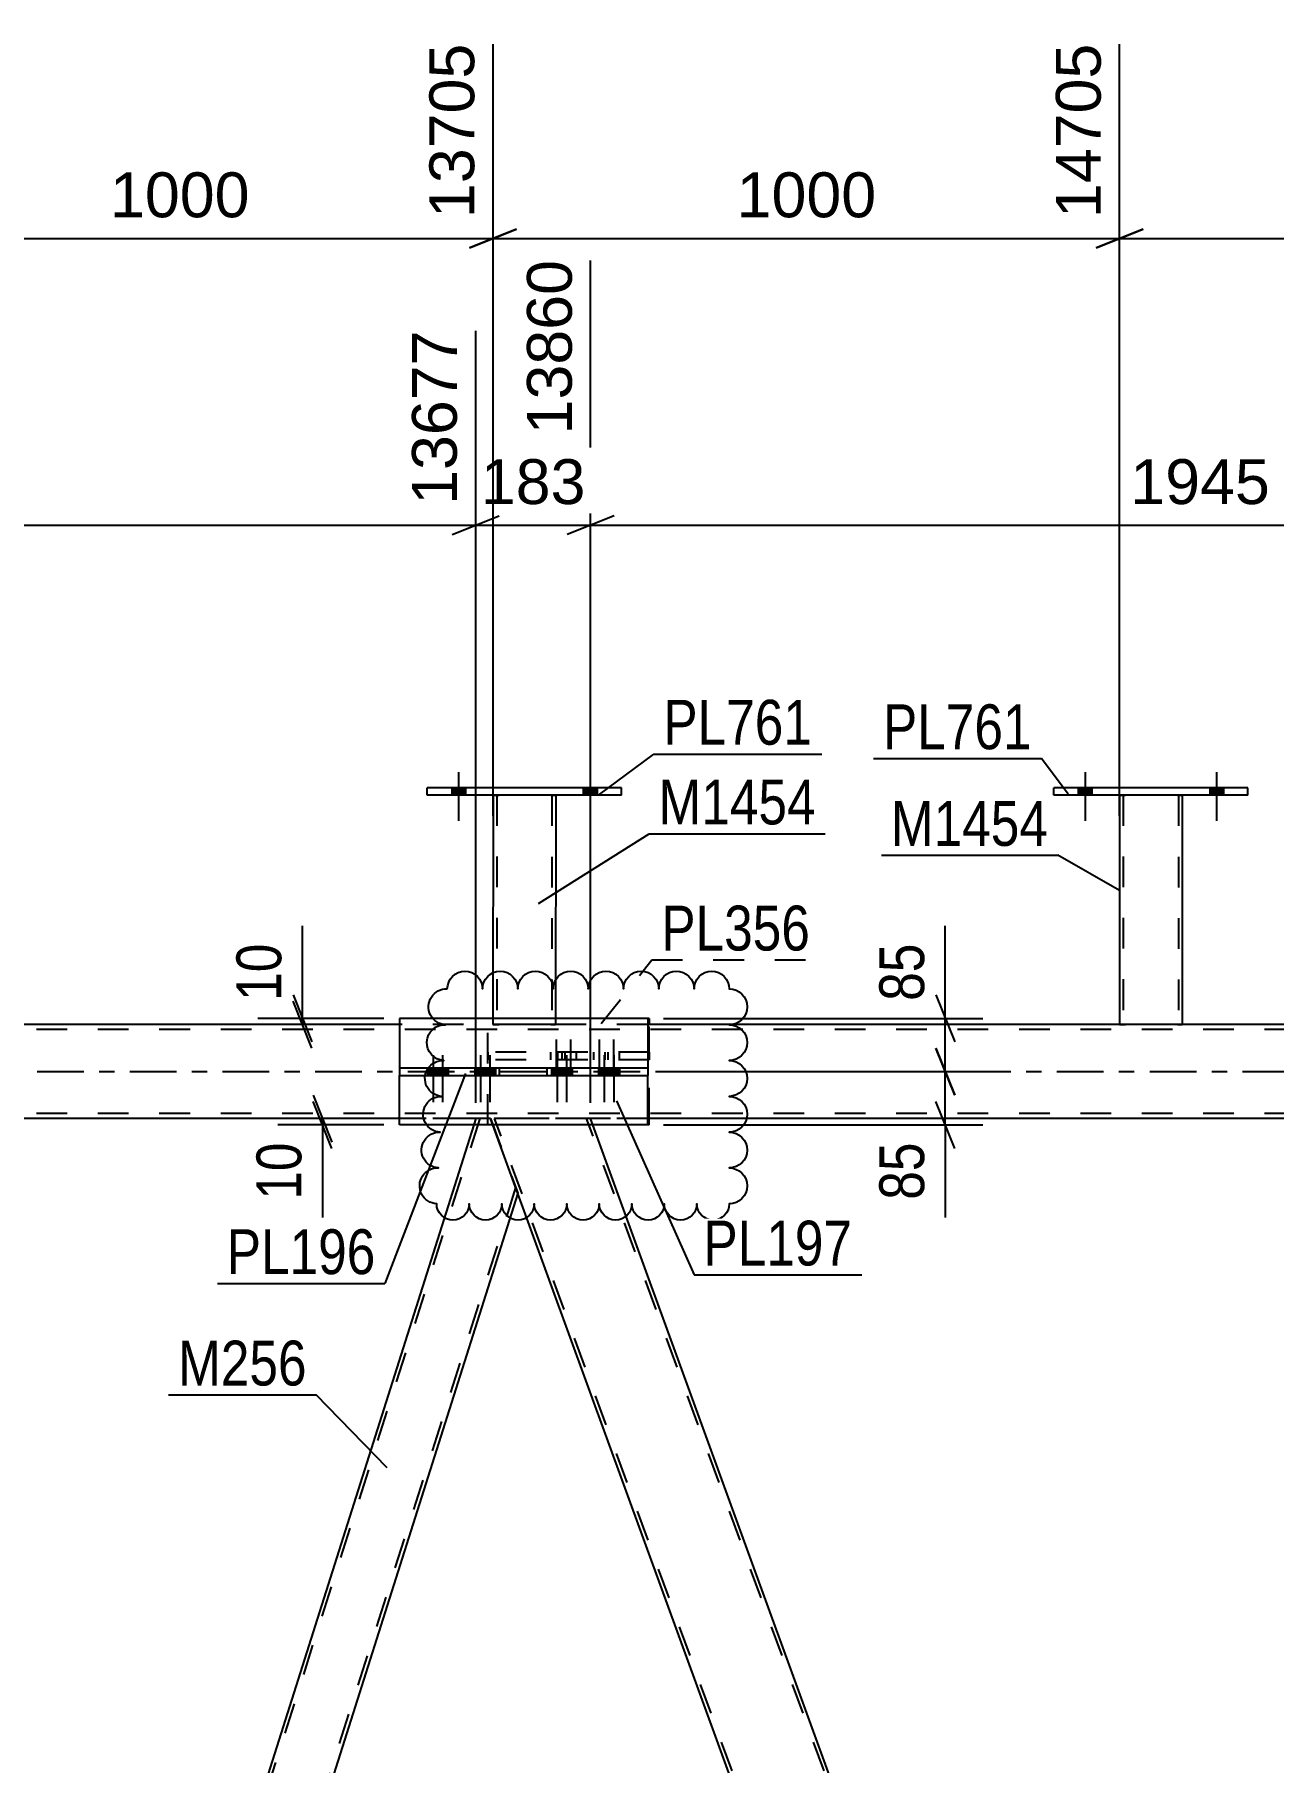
# Model space of a CAD drawing. Header units: millimetres. Extents: x -73 to 768, y -405 to 189.
# Drawn here: x 515.2 to 594.3, y -44.1 to 66.2 of the extents above; entities that cross this region are included whole.
import ezdxf

# ---------------------------------------------------------------- set-up
doc = ezdxf.new("R2010")
doc.units = ezdxf.units.MM
doc.linetypes.add('DXK_LINE_DOT2', pattern=[3.9198, 1.9599, -1.9599])
doc.linetypes.add('DXK_LINE_DOT3', pattern=[5.9187, 2.979, -0.9799, 0.9799, -0.9799])
doc.styles.add('Arial', font='ARIAL.TTF', dxfattribs={"height": 0.2})
doc.styles.add('Arial Narrow', font='ARIALN.TTF', dxfattribs={"height": 0.2})

# ---------------------------------------------------------------- blocks, each defined once
blk = doc.blocks.new('Part-122572935-3836 - 3735')
at = {"color": 7, "linetype": 'DXK_LINE_DOT2'}
for p, q in [((554.42, 1.24), (544.13, 1.24)), ((544.13, 1.24), (544.13, 0.76)), ((548.58, 1.24), (548.58, 0.76)), ((554.42, 1.24), (554.42, 0.76)), ((554.42, 0.76), (544.13, 0.76))]:
    blk.add_line(p, q, dxfattribs=at)
blk = doc.blocks.new('Bolt-122572935-3920 - 3735')
at = {"linetype": 'Continuous'}
for points in [[(541, 0.24), (540.28, 0.24), (540.28, -0.24), (541, -0.24)], [(541.6, 0.24), (540.88, 0.24), (540.88, -0.24), (541.6, -0.24)], [(544.02, 0.24), (543.3, 0.24), (543.3, -0.24), (544.02, -0.24)], [(544.62, 0.24), (543.9, 0.24), (543.9, -0.24), (544.62, -0.24)]]:
    blk.add_hatch(color=1, dxfattribs=at).paths.add_polyline_path(points)
at = {"color": 1, "linetype": 'Continuous'}
for p, q in [((540.28, 0.24), (540.28, -0.24)), ((540.64, 1.04), (540.64, -1.96)), ((540.88, 0.24), (540.88, -0.24)), ((541, 0.24), (541, -0.24)), ((541.24, 1.04), (541.24, -1.96)), ((541.6, 0.24), (541.6, -0.24)), ((543.3, 0.24), (543.3, -0.24)), ((543.66, 1.04), (543.66, -1.96)), ((543.9, 0.24), (543.9, -0.24)), ((544.02, 0.24), (544.02, -0.24)), ((544.26, 1.04), (544.26, -1.96)), ((544.62, 0.24), (544.62, -0.24))]:
    blk.add_line(p, q, dxfattribs=at)
blk = doc.blocks.new('Bolt-122572935-3919 - 3735')
at = {"linetype": 'Continuous'}
for points in [[(548.91, 0.24), (548.19, 0.24), (548.19, -0.24), (548.91, -0.24)], [(549.51, 0.24), (548.79, 0.24), (548.79, -0.24), (549.51, -0.24)], [(551.92, 0.24), (551.2, 0.24), (551.2, -0.24), (551.92, -0.24)], [(552.53, 0.24), (551.81, 0.24), (551.81, -0.24), (552.53, -0.24)]]:
    blk.add_hatch(color=1, dxfattribs=at).paths.add_polyline_path(points)
at = {"color": 1, "linetype": 'Continuous'}
for p, q in [((548.19, 0.24), (548.19, -0.24)), ((548.55, 1.04), (548.55, -1.96)), ((548.79, 0.24), (548.79, -0.24)), ((548.91, 0.24), (548.91, -0.24)), ((549.15, 1.04), (549.15, -1.96)), ((549.51, 0.24), (549.51, -0.24)), ((551.2, 0.24), (551.2, -0.24)), ((551.56, 1.04), (551.56, -1.96)), ((551.81, 0.24), (551.81, -0.24)), ((551.92, 0.24), (551.92, -0.24)), ((552.17, 1.04), (552.17, -1.96)), ((552.53, 0.24), (552.53, -0.24))]:
    blk.add_line(p, q, dxfattribs=at)
blk = doc.blocks.new('Part-122572935-3963 - 3735')
at = {"color": 2, "linetype": 'Continuous'}
for p, q in [((538.48, 3.4), (538.48, 0.24)), ((554.33, 3.4), (538.48, 3.4)), ((554.33, 3.4), (554.33, 0.24)), ((538.48, -3.4), (538.48, -0.24)), ((554.33, -3.4), (554.33, -0.24)), ((554.33, -3.4), (538.48, -3.4))]:
    blk.add_line(p, q, dxfattribs=at)
at = {"color": 7, "linetype": 'DXK_LINE_DOT2'}
for p, q in [((538.48, 0.24), (538.48, -0.24)), ((554.33, 0.24), (554.33, -0.24))]:
    blk.add_line(p, q, dxfattribs=at)
blk = doc.blocks.new('Part-122572935-4382 - 3735')
at = {"color": 7, "linetype": 'DXK_LINE_DOT2'}
for p, q in [((550.69, -3), (544.3, -3)), ((544.45, -3.4), (544.3, -3)), ((587.87, -122), (544.56, -3)), ((593.74, -122), (550.43, -3)), ((550.83, -3.4), (550.69, -3))]:
    blk.add_line(p, q, dxfattribs=at)
at = {"color": 2, "linetype": 'Continuous'}
for p, q in [((587.47, -121.6), (544.45, -3.4)), ((593.85, -121.6), (550.83, -3.4))]:
    blk.add_line(p, q, dxfattribs=at)
blk = doc.blocks.new('Part-122572935-3968 - 3735')
at = {"color": 2, "linetype": 'Continuous'}
for p, q in [((538.48, 0.24), (538.48, -0.24)), ((538.48, 0.24), (554.33, 0.24)), ((544.88, -0.24), (544.88, 0.24)), ((547.92, -0.24), (547.92, 0.24)), ((554.33, 0.24), (554.33, -0.24)), ((538.48, -0.24), (554.33, -0.24))]:
    blk.add_line(p, q, dxfattribs=at)
blk = doc.blocks.new('Part-122572935-4253 - 3735')
at = {"color": 7, "linetype": 'DXK_LINE_DOT2'}
for p, q in [((543.61, -3), (507.26, -117.6)), ((543.35, -3), (543.23, -3.4)), ((544.3, -3), (543.35, -3)), ((544.3, -3), (546.04, -7.77)), ((545.9, -7.4), (509.56, -122))]:
    blk.add_line(p, q, dxfattribs=at)
at = {"color": 2, "linetype": 'Continuous'}
for p, q in [((543.23, -3.4), (507.13, -117.23)), ((546.04, -7.77), (509.94, -121.6))]:
    blk.add_line(p, q, dxfattribs=at)
blk = doc.blocks.new('Part-122572935-4408 - 3735')
at = {"color": 2, "linetype": 'Continuous'}
for p, q in [((540.26, 17.64), (540.26, 18.12)), ((552.66, 18.12), (540.26, 18.12)), ((552.66, 17.64), (552.66, 18.12)), ((552.66, 17.64), (540.26, 17.64))]:
    blk.add_line(p, q, dxfattribs=at)
blk = doc.blocks.new('Part-122572935-4217 - 3735')
at = {"color": 7, "linetype": 'DXK_LINE_DOT2'}
for p, q in [((650.55, 2.68), (12.26, 2.68)), ((554.33, 3), (538.48, 3)), ((650.55, -2.68), (12.26, -2.68)), ((649.95, -3), (27.67, -3)), ((554.33, -3), (538.48, -3))]:
    blk.add_line(p, q, dxfattribs=at)
at = {"color": 2, "linetype": 'Continuous'}
for p, q in [((538.48, 3), (469.2, 3)), ((623.15, 3), (554.33, 3)), ((538.48, -3), (469.2, -3)), ((623.15, -3), (554.33, -3))]:
    blk.add_line(p, q, dxfattribs=at)
at = {"color": 7, "linetype": 'DXK_LINE_DOT3'}
blk.add_line((12.26, 0), (660.55, 0), dxfattribs=at)
blk = doc.blocks.new('Bolt-122572935-4388 - 3735')
at = {"color": 1, "linetype": 'DXK_LINE_DOT2'}
for p, q in [((548.12, 1.24), (548.12, 0.76)), ((548.48, 2.04), (548.48, -0.96)), ((548.84, 1.24), (548.84, 0.76)), ((549.05, 1.24), (549.05, 0.76)), ((549.41, 2.04), (549.41, -0.96)), ((549.77, 1.24), (549.77, 0.76)), ((550.87, 1.24), (550.87, 0.76)), ((551.23, 2.04), (551.23, -0.96)), ((551.59, 1.24), (551.59, 0.76)), ((551.79, 1.24), (551.79, 0.76)), ((552.15, 2.04), (552.15, -0.96)), ((552.51, 1.24), (552.51, 0.76))]:
    blk.add_line(p, q, dxfattribs=at)
blk = doc.blocks.new('Bolt-122572935-4448 - 3735')
at = {"linetype": 'Continuous'}
for points in [[(541.82, 17.64), (542.7, 17.64), (542.7, 18.12), (541.82, 18.12)], [(550.22, 17.64), (551.1, 17.64), (551.1, 18.12), (550.22, 18.12)]]:
    blk.add_hatch(color=1, dxfattribs=at).paths.add_polyline_path(points)
at = {"color": 1, "linetype": 'Continuous'}
for p, q in [((542.26, 19.12), (542.26, 16)), ((550.66, 19.12), (550.66, 16)), ((541.82, 18.12), (541.82, 17.64)), ((542.7, 18.12), (542.7, 17.64)), ((550.22, 18.12), (550.22, 17.64)), ((551.1, 18.12), (551.1, 17.64))]:
    blk.add_line(p, q, dxfattribs=at)
blk = doc.blocks.new('Part-122572935-4403 - 3735')
at = {"color": 7, "linetype": 'DXK_LINE_DOT2'}
for p, q in [((584.45, 17.65), (584.45, 17.65)), ((584.45, 17.65), (584.45, 17.64)), ((584.45, 17.64), (584.45, 17.65)), ((584.49, 17.65), (584.45, 17.65)), ((584.45, 17.65), (584.49, 17.65)), ((584.59, 17.65), (584.49, 17.65)), ((584.49, 17.65), (584.59, 17.65)), ((584.75, 17.65), (584.59, 17.65)), ((584.59, 17.65), (584.75, 17.65)), ((584.69, 17.65), (584.69, 17.65)), ((584.69, 17.65), (584.69, 3)), ((584.71, 17.65), (584.69, 17.65)), ((584.69, 17.65), (584.71, 17.65)), ((584.76, 17.65), (584.71, 17.65)), ((584.71, 17.65), (584.76, 17.65)), ((588.16, 17.64), (584.75, 17.65)), ((588.16, 17.64), (584.75, 17.65)), ((588.06, 17.64), (584.76, 17.65)), ((584.76, 17.65), (584.84, 17.65)), ((588.14, 17.64), (584.84, 17.65)), ((588.14, 17.64), (588.06, 17.64)), ((588.19, 17.64), (588.14, 17.64)), ((588.14, 17.64), (588.19, 17.64)), ((588.16, 17.64), (588.31, 17.64)), ((588.31, 17.64), (588.16, 17.64)), ((588.21, 17.64), (588.19, 17.64)), ((588.19, 17.64), (588.21, 17.64)), ((588.21, 17.64), (588.21, 17.64)), ((588.21, 17.64), (588.21, 3)), ((588.31, 17.64), (588.42, 17.64)), ((588.42, 17.64), (588.31, 17.64)), ((588.42, 17.64), (588.45, 17.64)), ((588.45, 17.64), (588.42, 17.64)), ((588.45, 17.64), (588.45, 17.64)), ((588.45, 17.64), (588.45, 17.64)), ((588.45, 17.64), (588.45, 17.64)), ((584.45, 3), (584.48, 3)), ((584.48, 3), (584.59, 3)), ((584.59, 3), (584.74, 3)), ((584.69, 3), (584.71, 3)), ((584.69, 3), (584.71, 3)), ((588.06, 3), (584.71, 3)), ((584.71, 3), (584.74, 3)), ((588.15, 3), (584.74, 3)), ((584.74, 3), (584.76, 3)), ((584.76, 3), (584.84, 3)), ((588.14, 3), (584.84, 3)), ((588.14, 3), (588.06, 3)), ((588.19, 3), (588.14, 3)), ((588.14, 3), (588.19, 3)), ((588.15, 3), (588.31, 3)), ((588.21, 3), (588.19, 3)), ((588.19, 3), (588.21, 3)), ((588.31, 3), (588.41, 3)), ((588.41, 3), (588.45, 3))]:
    blk.add_line(p, q, dxfattribs=at)
at = {"color": 2, "linetype": 'Continuous'}
for p, q in [((584.45, 17.64), (584.45, 3)), ((588.45, 17.64), (588.45, 3)), ((584.48, 3), (584.45, 3)), ((584.59, 3), (584.48, 3)), ((584.74, 3), (584.59, 3)), ((588.15, 3), (584.74, 3)), ((588.31, 3), (588.15, 3)), ((588.41, 3), (588.31, 3)), ((588.45, 3), (588.41, 3))]:
    blk.add_line(p, q, dxfattribs=at)
blk = doc.blocks.new('Part-122572935-4413 - 3735')
at = {"color": 2, "linetype": 'Continuous'}
for p, q in [((544.46, 17.64), (544.45, 3.4)), ((548.46, 17.64), (548.45, 3.4))]:
    blk.add_line(p, q, dxfattribs=at)
at = {"color": 7, "linetype": 'DXK_LINE_DOT2'}
for p, q in [((544.46, 17.65), (544.46, 17.65)), ((544.46, 17.65), (544.46, 17.64)), ((544.46, 17.64), (544.46, 17.65)), ((544.49, 17.65), (544.46, 17.65)), ((544.46, 17.65), (544.49, 17.65)), ((544.6, 17.65), (544.49, 17.65)), ((544.49, 17.65), (544.6, 17.65)), ((544.75, 17.65), (544.6, 17.65)), ((544.6, 17.65), (544.75, 17.65)), ((544.7, 17.65), (544.69, 3)), ((544.7, 17.65), (544.7, 17.65)), ((544.72, 17.65), (544.7, 17.65)), ((544.7, 17.65), (544.72, 17.65)), ((544.77, 17.65), (544.72, 17.65)), ((544.72, 17.65), (544.77, 17.65)), ((548.16, 17.64), (544.75, 17.65)), ((548.16, 17.64), (544.75, 17.65)), ((548.07, 17.64), (544.77, 17.65)), ((544.77, 17.65), (544.85, 17.65)), ((548.15, 17.64), (544.85, 17.65)), ((548.15, 17.64), (548.07, 17.64)), ((548.2, 17.64), (548.15, 17.64)), ((548.15, 17.64), (548.2, 17.64)), ((548.16, 17.64), (548.32, 17.64)), ((548.32, 17.64), (548.16, 17.64)), ((548.22, 17.64), (548.2, 17.64)), ((548.2, 17.64), (548.22, 17.64)), ((548.22, 17.64), (548.21, 3)), ((548.22, 17.64), (548.22, 17.64)), ((548.32, 17.64), (548.42, 17.64)), ((548.42, 17.64), (548.32, 17.64)), ((548.42, 17.64), (548.46, 17.64)), ((548.46, 17.64), (548.42, 17.64)), ((548.46, 17.64), (548.46, 17.64)), ((548.46, 17.64), (548.46, 17.64)), ((548.46, 17.64), (548.46, 17.64)), ((544.45, 3.4), (544.45, 3)), ((548.45, 3.4), (548.45, 3)), ((544.49, 3), (544.45, 3)), ((544.45, 3), (544.49, 3)), ((544.59, 3), (544.49, 3)), ((544.49, 3), (544.59, 3)), ((544.75, 3), (544.59, 3)), ((544.59, 3), (544.75, 3)), ((544.71, 3), (544.69, 3)), ((544.69, 3), (544.71, 3)), ((544.76, 3), (544.71, 3)), ((544.71, 3), (544.76, 3)), ((548.16, 3), (544.75, 3)), ((548.16, 3), (544.75, 3)), ((548.06, 3), (544.76, 3)), ((544.76, 3), (544.84, 3)), ((548.14, 3), (544.84, 3)), ((548.14, 3), (548.06, 3)), ((548.19, 3), (548.14, 3)), ((548.14, 3), (548.19, 3)), ((548.16, 3), (548.31, 3)), ((548.31, 3), (548.16, 3)), ((548.21, 3), (548.19, 3)), ((548.19, 3), (548.21, 3)), ((548.31, 3), (548.42, 3)), ((548.42, 3), (548.31, 3)), ((548.42, 3), (548.45, 3)), ((548.45, 3), (548.42, 3))]:
    blk.add_line(p, q, dxfattribs=at)
blk = doc.blocks.new('Part-122572935-4430 - 3735')
at = {"color": 7, "linetype": 'DXK_LINE_DOT2'}
for p, q in [((544.13, -3.4), (544.13, 3.4)), ((554.42, 3.4), (544.13, 3.4)), ((554.42, -3), (554.42, 3)), ((554.33, -3.4), (544.13, -3.4))]:
    blk.add_line(p, q, dxfattribs=at)
at = {"color": 2, "linetype": 'Continuous'}
for p, q in [((554.33, 3.4), (554.42, 3.4)), ((554.42, 3.4), (554.42, 3)), ((554.42, -3.4), (554.42, -3)), ((554.42, -3.4), (554.33, -3.4))]:
    blk.add_line(p, q, dxfattribs=at)
blk = doc.blocks.new('Part-122572935-4445 - 3735')
at = {"color": 2, "linetype": 'Continuous'}
for p, q in [((580.25, 17.64), (580.25, 18.12)), ((592.65, 18.12), (580.25, 18.12)), ((592.65, 17.64), (592.65, 18.12)), ((592.65, 17.64), (580.25, 17.64))]:
    blk.add_line(p, q, dxfattribs=at)
blk = doc.blocks.new('Bolt-122572935-4447 - 3735')
at = {"linetype": 'Continuous'}
for points in [[(541.82, 17.64), (542.7, 17.64), (542.7, 18.12), (541.82, 18.12)], [(550.22, 17.64), (551.1, 17.64), (551.1, 18.12), (550.22, 18.12)]]:
    blk.add_hatch(color=1, dxfattribs=at).paths.add_polyline_path(points)
at = {"color": 1, "linetype": 'Continuous'}
for p, q in [((542.26, 19.12), (542.26, 16)), ((550.66, 19.12), (550.66, 16)), ((541.82, 18.12), (541.82, 17.64)), ((542.7, 18.12), (542.7, 17.64)), ((550.22, 18.12), (550.22, 17.64)), ((551.1, 18.12), (551.1, 17.64))]:
    blk.add_line(p, q, dxfattribs=at)
blk = doc.blocks.new('Bolt-122572935-4449 - 3735')
at = {"linetype": 'Continuous'}
for points in [[(581.81, 17.64), (582.69, 17.64), (582.69, 18.12), (581.81, 18.12)], [(590.21, 17.64), (591.09, 17.64), (591.09, 18.12), (590.21, 18.12)]]:
    blk.add_hatch(color=1, dxfattribs=at).paths.add_polyline_path(points)
at = {"color": 1, "linetype": 'Continuous'}
for p, q in [((582.25, 19.12), (582.25, 16)), ((590.65, 19.12), (590.65, 16)), ((581.81, 18.12), (581.81, 17.64)), ((582.69, 18.12), (582.69, 17.64)), ((590.21, 18.12), (590.21, 17.64)), ((591.09, 18.12), (591.09, 17.64))]:
    blk.add_line(p, q, dxfattribs=at)
blk = doc.blocks.new('Bolt-122572935-4450 - 3735')
at = {"linetype": 'Continuous'}
for points in [[(581.81, 17.64), (582.69, 17.64), (582.69, 18.12), (581.81, 18.12)], [(590.21, 17.64), (591.09, 17.64), (591.09, 18.12), (590.21, 18.12)]]:
    blk.add_hatch(color=1, dxfattribs=at).paths.add_polyline_path(points)
at = {"color": 1, "linetype": 'Continuous'}
for p, q in [((582.25, 19.12), (582.25, 16)), ((590.65, 19.12), (590.65, 16)), ((581.81, 18.12), (581.81, 17.64)), ((582.69, 18.12), (582.69, 17.64)), ((590.21, 18.12), (590.21, 17.64)), ((591.09, 18.12), (591.09, 17.64))]:
    blk.add_line(p, q, dxfattribs=at)
blk = doc.blocks.new('Cloud-122572935-20667 - 3735')
at = {"color": 96, "linetype": 'Continuous'}
blk.add_lwpolyline([(541.54, 5.28, -1), (543.79, 5.28, -1), (546.04, 5.28, -1), (548.29, 5.28, -1), (550.54, 5.28, -1), (552.79, 5.28, -1), (555.04, 5.28, -1), (557.29, 5.28, -1), (559.54, 5.28, -1), (559.54, 2.99, -1), (559.54, 0.71, -1), (559.54, -1.58, -1), (559.54, -3.87, -1), (559.54, -6.15, -1), (559.54, -8.44, -1), (557.47, -8.44, -1), (555.39, -8.44, -1), (553.32, -8.44, -1), (551.24, -8.44, -1), (549.17, -8.44, -1), (547.09, -8.44, -1), (545.02, -8.44, -1), (542.94, -8.44, -1), (540.86, -8.44, -1), (540.98, -6.15, -1), (541.09, -3.87, -1), (541.2, -1.58, -1), (541.32, 0.71, -1), (541.43, 2.99, -1), (541.54, 5.28)], format="xyb", close=True, dxfattribs=at)
blk = doc.blocks.new('StraightDimension-122572935-20532 - 3735')
at = {"color": 7, "linetype": 'Continuous'}
for p, q in [((532.29, 3.4), (532.29, 9.31)), ((532.29, 3.4), (532.29, 9.31)), ((531.69, 4.9), (532.89, 1.9)), ((532.89, 1.5), (531.69, 4.5)), ((537.48, 3.4), (529.44, 3.4)), ((532.29, 3), (532.29, 3.4)), ((537.48, 3), (529.44, 3))]:
    blk.add_line(p, q, dxfattribs=at)
at = {"color": 0}
blk.add_wipeout([(531.54, 8.78), (527.34, 8.78), (527.34, 3.92), (531.54, 3.92)], dxfattribs=at)
at = {"color": 3, "style": 'Arial Narrow'}
blk.add_text('10', height=2.863, rotation=90.0002, dxfattribs=at).set_placement((530.94, 4.52))
blk = doc.blocks.new('StraightDimension-122572935-5350 - 3735')
at = {"color": 7, "linetype": 'Continuous'}
for p, q in [((550.69, -2), (550.69, 51.79)), ((628.49, -2), (628.49, 47.29)), ((552.19, 35.48), (549.19, 34.28)), ((626.99, 34.28), (629.99, 35.48)), ((550.69, 34.88), (628.49, 34.88))]:
    blk.add_line(p, q, dxfattribs=at)
at = {"color": 0}
blk.add_wipeout([(594.63, 35.63), (594.63, 39.83), (584.54, 39.83), (584.54, 35.63)], dxfattribs=at)
at = {"color": 3, "style": 'Arial'}
blk.add_text('1945', height=2.865, dxfattribs=at).set_placement((585.14, 36.23))
at = {"color": 0, "linetype": 'Continuous'}
blk.add_wipeout([(627.89, 47.89), (623.69, 47.89), (623.69, 35.58), (627.89, 35.58)], dxfattribs=at)
at = {"color": 3, "linetype": 'Continuous', "style": 'Arial'}
blk.add_text('15805', height=2.865, rotation=90.0002, dxfattribs=at).set_placement((627.29, 36.18))
blk = doc.blocks.new('StraightDimension-122572935-10963 - 3735')
at = {"color": 7, "linetype": 'Continuous'}
for p, q in [((504.46, 15.44), (504.46, 65.6)), ((544.46, 16.33), (544.46, 65.6)), ((505.96, 53.79), (502.96, 52.59)), ((504.46, 53.19), (544.46, 53.19)), ((542.96, 52.59), (545.96, 53.79))]:
    blk.add_line(p, q, dxfattribs=at)
at = {"color": 0}
blk.add_wipeout([(529.5, 53.94), (529.5, 58.14), (519.41, 58.14), (519.41, 53.94)], dxfattribs=at)
at = {"color": 3, "style": 'Arial'}
blk.add_text('1000', height=2.865, dxfattribs=at).set_placement((520.01, 54.54))
at = {"color": 0, "linetype": 'Continuous'}
blk.add_wipeout([(543.86, 66.2), (539.66, 66.2), (539.66, 53.89), (543.86, 53.89)], dxfattribs=at)
at = {"color": 3, "linetype": 'Continuous', "style": 'Arial'}
blk.add_text('13705', height=2.865, rotation=90.0002, dxfattribs=at).set_placement((543.26, 54.49))
blk = doc.blocks.new('StraightDimension-122572935-5369 - 3735')
at = {"color": 7, "linetype": 'Continuous'}
for p, q in [((550.69, -2), (550.69, 51.79)), ((543.35, -2), (543.35, 47.29)), ((541.85, 34.28), (544.85, 35.48)), ((552.19, 35.48), (549.19, 34.28)), ((543.35, 34.88), (550.69, 34.88))]:
    blk.add_line(p, q, dxfattribs=at)
at = {"color": 0}
blk.add_wipeout([(550.96, 35.63), (550.96, 39.83), (543.08, 39.83), (543.08, 35.63)], dxfattribs=at)
at = {"color": 3, "style": 'Arial'}
blk.add_text('183', height=2.865, dxfattribs=at).set_placement((543.68, 36.23))
at = {"color": 0, "linetype": 'Continuous'}
blk.add_wipeout([(550.09, 52.39), (545.89, 52.39), (545.89, 40.08), (550.09, 40.08)], dxfattribs=at)
at = {"color": 3, "linetype": 'Continuous', "style": 'Arial'}
blk.add_text('13860', height=2.865, rotation=90.0002, dxfattribs=at).set_placement((549.49, 40.68))
blk = doc.blocks.new('StraightDimension-122572935-5388 - 3735')
at = {"color": 7, "linetype": 'Continuous'}
for p, q in [((465.55, -2), (465.55, 51.79)), ((543.35, -2), (543.35, 47.29)), ((467.05, 35.48), (464.05, 34.28)), ((541.85, 34.28), (544.85, 35.48)), ((465.55, 34.88), (543.35, 34.88))]:
    blk.add_line(p, q, dxfattribs=at)
at = {"color": 0}
blk.add_wipeout([(509.5, 35.63), (509.5, 39.83), (499.41, 39.83), (499.41, 35.63)], dxfattribs=at)
at = {"color": 3, "style": 'Arial'}
blk.add_text('1945', height=2.865, dxfattribs=at).set_placement((500.01, 36.23))
at = {"color": 0, "linetype": 'Continuous'}
blk.add_wipeout([(542.75, 47.89), (538.55, 47.89), (538.55, 35.58), (542.75, 35.58)], dxfattribs=at)
at = {"color": 3, "linetype": 'Continuous', "style": 'Arial'}
blk.add_text('13677', height=2.865, rotation=90.0002, dxfattribs=at).set_placement((542.15, 36.18))
blk = doc.blocks.new('StraightDimension-122572935-20549 - 3735')
at = {"color": 7, "linetype": 'Continuous'}
for p, q in [((573.33, 3.4), (573.33, 9.31)), ((573.33, 3.4), (573.33, 9.31)), ((572.73, 4.9), (573.93, 1.9)), ((555.33, 3.4), (575.73, 3.4)), ((573.33, 0), (573.33, 3.4)), ((573.93, -1.5), (572.73, 1.5)), ((555.33, 0), (575.73, 0))]:
    blk.add_line(p, q, dxfattribs=at)
at = {"color": 0}
blk.add_wipeout([(572.58, 8.78), (568.38, 8.78), (568.38, 3.92), (572.58, 3.92)], dxfattribs=at)
at = {"color": 3, "style": 'Arial Narrow'}
blk.add_text('85', height=2.863, rotation=90.0002, dxfattribs=at).set_placement((571.98, 4.52))
blk = doc.blocks.new('StraightDimension-122572935-20511 - 3735')
at = {"color": 7, "linetype": 'Continuous'}
for p, q in [((532.97, -1.5), (534.17, -4.5)), ((534.17, -4.9), (532.97, -1.9)), ((537.48, -3), (530.72, -3)), ((533.57, -3.4), (533.57, -3)), ((537.48, -3.4), (530.72, -3.4)), ((533.57, -3.4), (533.57, -9.31)), ((533.57, -3.4), (533.57, -9.31))]:
    blk.add_line(p, q, dxfattribs=at)
at = {"color": 0}
blk.add_wipeout([(532.82, -3.93), (528.62, -3.93), (528.62, -8.78), (532.82, -8.78)], dxfattribs=at)
at = {"color": 3, "style": 'Arial Narrow'}
blk.add_text('10', height=2.863, rotation=90.0002, dxfattribs=at).set_placement((532.22, -8.18))
blk = doc.blocks.new('StraightDimension-122572935-10961 - 3735')
at = {"color": 7, "linetype": 'Continuous'}
for p, q in [((584.45, 16.33), (584.45, 65.6)), ((624.45, 16.33), (624.45, 65.6)), ((585.95, 53.79), (582.95, 52.59)), ((584.45, 53.19), (624.45, 53.19)), ((622.95, 52.59), (625.95, 53.79))]:
    blk.add_line(p, q, dxfattribs=at)
at = {"color": 0}
blk.add_wipeout([(609.5, 53.94), (609.5, 58.14), (599.4, 58.14), (599.4, 53.94)], dxfattribs=at)
at = {"color": 3, "style": 'Arial'}
blk.add_text('1000', height=2.865, dxfattribs=at).set_placement((600, 54.54))
at = {"color": 0, "linetype": 'Continuous'}
blk.add_wipeout([(623.85, 66.2), (619.65, 66.2), (619.65, 53.89), (623.85, 53.89)], dxfattribs=at)
at = {"color": 3, "linetype": 'Continuous', "style": 'Arial'}
blk.add_text('15705', height=2.865, rotation=90.0002, dxfattribs=at).set_placement((623.25, 54.49))
blk = doc.blocks.new('StraightDimension-122572935-10962 - 3735')
at = {"color": 7, "linetype": 'Continuous'}
for p, q in [((544.46, 16.33), (544.46, 65.6)), ((584.45, 16.33), (584.45, 65.6)), ((545.96, 53.79), (542.96, 52.59)), ((544.46, 53.19), (584.45, 53.19)), ((582.95, 52.59), (585.95, 53.79))]:
    blk.add_line(p, q, dxfattribs=at)
at = {"color": 0}
blk.add_wipeout([(569.5, 53.94), (569.5, 58.14), (559.41, 58.14), (559.41, 53.94)], dxfattribs=at)
at = {"color": 3, "style": 'Arial'}
blk.add_text('1000', height=2.865, dxfattribs=at).set_placement((560.01, 54.54))
at = {"color": 0, "linetype": 'Continuous'}
blk.add_wipeout([(583.85, 66.2), (579.65, 66.2), (579.65, 53.89), (583.85, 53.89)], dxfattribs=at)
at = {"color": 3, "linetype": 'Continuous', "style": 'Arial'}
blk.add_text('14705', height=2.865, rotation=90.0002, dxfattribs=at).set_placement((583.25, 54.49))
blk = doc.blocks.new('StraightDimension-122572935-20550 - 3735')
at = {"color": 7, "linetype": 'Continuous'}
for p, q in [((572.73, 1.5), (573.93, -1.5)), ((555.33, 0), (575.73, 0)), ((573.33, -3.4), (573.33, 0)), ((573.93, -4.9), (572.73, -1.9)), ((555.33, -3.4), (575.73, -3.4)), ((573.33, -3.4), (573.33, -9.31)), ((573.33, -3.4), (573.33, -9.31))]:
    blk.add_line(p, q, dxfattribs=at)
at = {"color": 0}
blk.add_wipeout([(572.58, -3.93), (568.38, -3.93), (568.38, -8.78), (572.58, -8.78)], dxfattribs=at)
at = {"color": 3, "style": 'Arial Narrow'}
blk.add_text('85', height=2.863, rotation=90.0002, dxfattribs=at).set_placement((571.98, -8.18))
blk = doc.blocks.new('Mark-122572935-4409 - 3735')
at = {"color": 30, "linetype": 'Continuous'}
for p, q in [((547.37, 10.74), (554.42, 15.18)), ((554.42, 15.18), (565.67, 15.18))]:
    blk.add_line(p, q, dxfattribs=at)
at = {"color": 0}
blk.add_wipeout([(565.07, 15.78), (565.07, 18.78), (555.02, 18.78), (555.02, 15.78)], dxfattribs=at)
blk.add_wipeout([(565.07, 15.78), (565.07, 18.78), (555.02, 18.78), (555.02, 15.78)], dxfattribs=at)
at = {"color": 3, "style": 'Arial Narrow'}
blk.add_text('M1454', height=2.863, dxfattribs=at).set_placement((555.02, 15.78))
blk = doc.blocks.new('Mark-122572935-3964 - 3735')
at = {"color": 30, "linetype": 'Continuous'}
for p in [(542.71, -0.13), (526.86, -13.53)]:
    blk.add_line(p, (537.56, -13.53), dxfattribs=at)
at = {"color": 0}
blk.add_wipeout([(536.96, -12.93), (536.96, -9.93), (527.46, -9.93), (527.46, -12.93)], dxfattribs=at)
blk.add_wipeout([(536.96, -12.93), (536.96, -9.93), (527.46, -9.93), (527.46, -12.93)], dxfattribs=at)
at = {"color": 3, "style": 'Arial Narrow'}
blk.add_text('PL196', height=2.863, dxfattribs=at).set_placement((527.46, -12.93))
blk = doc.blocks.new('Mark-122572935-3959 - 3735')
at = {"color": 30, "linetype": 'Continuous'}
for p, q in [((552.34, -1.87), (557.29, -12.98)), ((557.29, -12.98), (567.99, -12.98))]:
    blk.add_line(p, q, dxfattribs=at)
at = {"color": 0}
blk.add_wipeout([(567.39, -12.38), (567.39, -9.38), (557.89, -9.38), (557.89, -12.38)], dxfattribs=at)
blk.add_wipeout([(567.39, -12.38), (567.39, -9.38), (557.89, -9.38), (557.89, -12.38)], dxfattribs=at)
at = {"color": 3, "style": 'Arial Narrow'}
blk.add_text('PL197', height=2.863, dxfattribs=at).set_placement((557.89, -12.38))
blk = doc.blocks.new('Mark-122572935-4404 - 3735')
at = {"color": 30, "linetype": 'Continuous'}
for p, q in [((551.2, 17.64), (554.73, 20.27)), ((554.73, 20.27), (565.44, 20.27))]:
    blk.add_line(p, q, dxfattribs=at)
at = {"color": 0}
blk.add_wipeout([(564.84, 20.87), (564.84, 23.87), (555.33, 23.87), (555.33, 20.87)], dxfattribs=at)
blk.add_wipeout([(564.84, 20.87), (564.84, 23.87), (555.33, 23.87), (555.33, 20.87)], dxfattribs=at)
at = {"color": 3, "style": 'Arial Narrow'}
blk.add_text('PL761', height=2.863, dxfattribs=at).set_placement((555.33, 20.87))
blk = doc.blocks.new('Mark-122572935-4249 - 3735')
at = {"color": 30, "linetype": 'Continuous'}
for p in [(523.75, -20.64), (537.71, -25.29)]:
    blk.add_line(p, (533.17, -20.64), dxfattribs=at)
at = {"color": 0}
blk.add_wipeout([(532.57, -20.04), (532.57, -17.04), (524.35, -17.04), (524.35, -20.04)], dxfattribs=at)
blk.add_wipeout([(532.57, -20.04), (532.57, -17.04), (524.35, -17.04), (524.35, -20.04)], dxfattribs=at)
at = {"color": 3, "style": 'Arial Narrow'}
blk.add_text('M256', height=2.863, dxfattribs=at).set_placement((524.35, -20.04))
blk = doc.blocks.new('Mark-122572935-4426 - 3735')
at = {"color": 30, "linetype": 'DXK_LINE_DOT2'}
for p, q in [((551.37, 3.08), (554.6, 7.13)), ((554.6, 7.13), (565.3, 7.13))]:
    blk.add_line(p, q, dxfattribs=at)
at = {"color": 0}
blk.add_wipeout([(564.7, 7.73), (564.7, 10.73), (555.2, 10.73), (555.2, 7.73)], dxfattribs=at)
blk.add_wipeout([(564.7, 7.73), (564.7, 10.73), (555.2, 10.73), (555.2, 7.73)], dxfattribs=at)
at = {"color": 3, "style": 'Arial Narrow'}
blk.add_text('PL356', height=2.863, dxfattribs=at).set_placement((555.2, 7.73))
blk = doc.blocks.new('Mark-122572935-4399 - 3735')
at = {"color": 30, "linetype": 'Continuous'}
for p in [(569.25, 13.81), (584.45, 11.57)]:
    blk.add_line(p, (580.51, 13.81), dxfattribs=at)
at = {"color": 0}
blk.add_wipeout([(579.91, 14.41), (579.91, 17.41), (569.85, 17.41), (569.85, 14.41)], dxfattribs=at)
blk.add_wipeout([(579.91, 14.41), (579.91, 17.41), (569.85, 17.41), (569.85, 14.41)], dxfattribs=at)
at = {"color": 3, "style": 'Arial Narrow'}
blk.add_text('M1454', height=2.863, dxfattribs=at).set_placement((569.85, 14.41))
blk = doc.blocks.new('Mark-122572935-4441 - 3735')
at = {"color": 30, "linetype": 'Continuous'}
for p in [(568.75, 19.98), (581.18, 17.71)]:
    blk.add_line(p, (579.46, 19.98), dxfattribs=at)
at = {"color": 0}
blk.add_wipeout([(578.86, 20.58), (578.86, 23.58), (569.35, 23.58), (569.35, 20.58)], dxfattribs=at)
blk.add_wipeout([(578.86, 20.58), (578.86, 23.58), (569.35, 23.58), (569.35, 20.58)], dxfattribs=at)
at = {"color": 3, "style": 'Arial Narrow'}
blk.add_text('PL761', height=2.863, dxfattribs=at).set_placement((569.35, 20.58))

msp = doc.modelspace()

# ---------------------------------------------------------------- block references
for name in ['Bolt-122572935-4448 - 3735', 'Bolt-122572935-4447 - 3735', 'Bolt-122572935-4449 - 3735', 'Bolt-122572935-4450 - 3735', 'Part-122572935-4408 - 3735', 'Part-122572935-4445 - 3735', 'Part-122572935-4413 - 3735', 'Part-122572935-4403 - 3735', 'Cloud-122572935-20667 - 3735', 'Part-122572935-3963 - 3735', 'Part-122572935-4430 - 3735', 'Part-122572935-4217 - 3735', 'Part-122572935-3836 - 3735', 'Bolt-122572935-4388 - 3735', 'Part-122572935-3968 - 3735', 'Bolt-122572935-3920 - 3735', 'Bolt-122572935-3919 - 3735', 'Part-122572935-4253 - 3735', 'Part-122572935-4382 - 3735']:
    msp.add_blockref(name, (0, 0))

# ---------------------------------------------------------------- next in the draw order: block references
for name in ['StraightDimension-122572935-10963 - 3735', 'StraightDimension-122572935-5350 - 3735', 'StraightDimension-122572935-20532 - 3735', 'Mark-122572935-4249 - 3735']:
    msp.add_blockref(name, (0, 0))

# ---------------------------------------------------------------- next in the draw order: block references
for name in ['StraightDimension-122572935-10961 - 3735', 'StraightDimension-122572935-5369 - 3735', 'StraightDimension-122572935-20549 - 3735']:
    msp.add_blockref(name, (0, 0))

# ---------------------------------------------------------------- next in the draw order: block references
for name in ['StraightDimension-122572935-5388 - 3735', 'StraightDimension-122572935-20550 - 3735']:
    msp.add_blockref(name, (0, 0))

# ---------------------------------------------------------------- next in the draw order: block references
for name in ['StraightDimension-122572935-10962 - 3735', 'StraightDimension-122572935-20511 - 3735', 'Mark-122572935-3959 - 3735']:
    msp.add_blockref(name, (0, 0))

# ---------------------------------------------------------------- next in the draw order: block references
for name in ['Mark-122572935-4409 - 3735', 'Mark-122572935-4399 - 3735', 'Mark-122572935-3964 - 3735']:
    msp.add_blockref(name, (0, 0))

# ---------------------------------------------------------------- next in the draw order: block references
for name in ['Mark-122572935-4404 - 3735', 'Mark-122572935-4441 - 3735', 'Mark-122572935-4426 - 3735']:
    msp.add_blockref(name, (0, 0))

doc.saveas('drawing.dxf')
